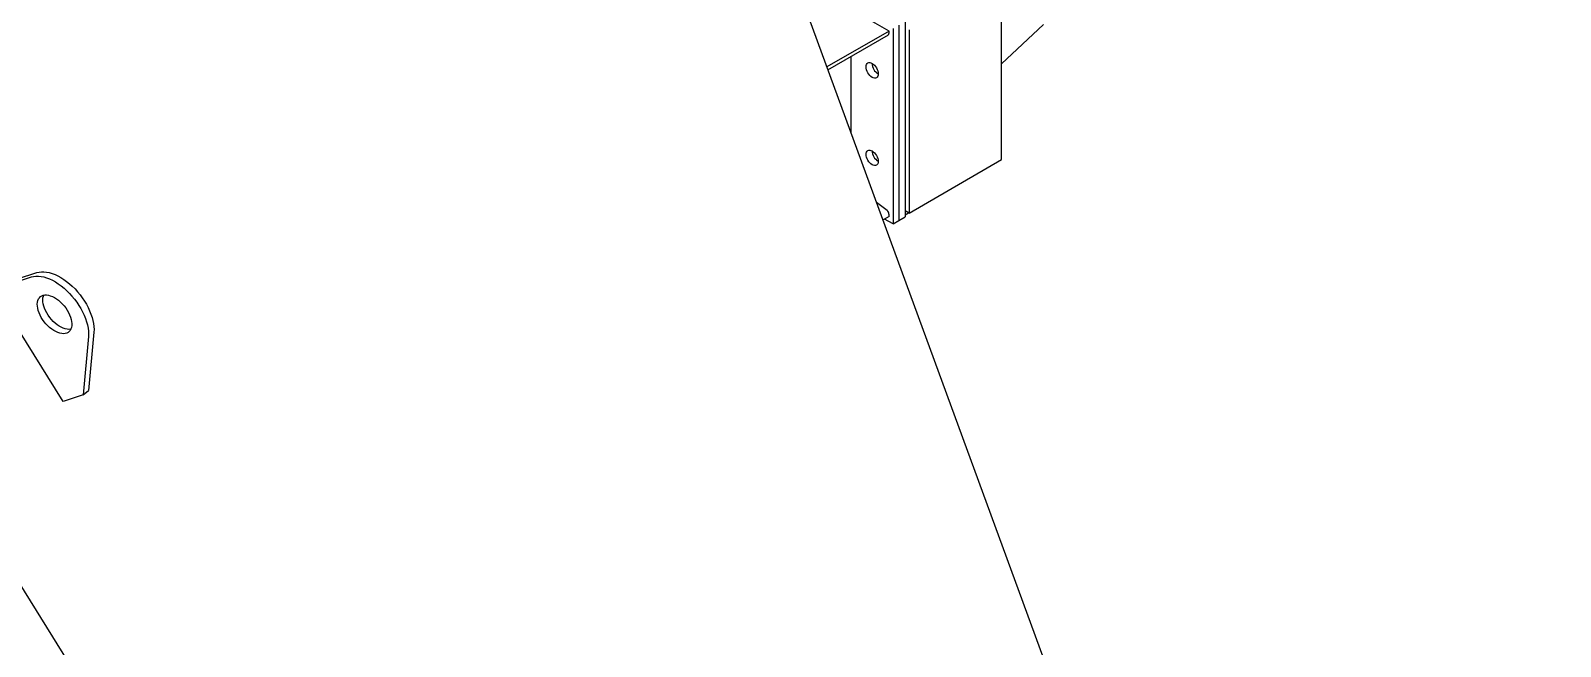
# Model space of a CAD drawing. Header units: millimetres. Extents: x 0 to 55611, y 0 to 32827.
# Drawn here: x 45700 to 47070, y 11077 to 11628 of the extents above; entities that cross this region are included whole.
import ezdxf

# ---------------------------------------------------------------- set-up
doc = ezdxf.new("R2010")
doc.units = ezdxf.units.MM
doc.header["$LTSCALE"] = 10
doc.linetypes.add('SLD-Continua', pattern=[0])
doc.layers.add('CHUTE', color=30, linetype='SLD-Continua')
doc.layers.add('STRUC', color=5, linetype='SLD-Continua')

msp = doc.modelspace()

# ---------------------------------------------------------------- linework, layer by layer
at = {"layer": 'CHUTE', "linetype": 'SLD-Continua', "lineweight": 25}
for p, q in [((47070.2, 9803.6), (46286.2, 11943.3)), ((45475.1, 11479.5), (46522.9, 9792.7)), ((45672.1, 11400.6), (45706, 11411.6)), ((45667.1, 11396.6), (45701.1, 11407.7)), ((45729.5, 11296.2), (45667.1, 11396.6)), ((45757.2, 11358.1), (45752.3, 11305.9)), ((45752.3, 11354.2), (45747.4, 11302)), ((45747.4, 11302), (45729.5, 11296.2)), ((45747.4, 11302), (45752.3, 11305.9))]:
    msp.add_line(p, q, dxfattribs=at)
at = {"layer": 'CHUTE', "linetype": 'SLD-Continua', "lineweight": 25, "flags": 128}
for points in [[(45706, 11411.6), (45708, 11412.1), (45710.2, 11412.4), (45712.4, 11412.4), (45714.8, 11412.1), (45717.2, 11411.6), (45719.7, 11410.8), (45722.3, 11409.8), (45724.9, 11408.6), (45727.5, 11407.1), (45730.2, 11405.5), (45732.7, 11403.6), (45735.3, 11401.5), (45737.8, 11399.3), (45740.2, 11396.9), (45742.5, 11394.4), (45744.7, 11391.7), (45746.7, 11389), (45748.6, 11386.1), (45750.4, 11383.3), (45752, 11380.3), (45753.3, 11377.4), (45754.5, 11374.4), (45755.5, 11371.5), (45756.3, 11368.7), (45756.9, 11365.9), (45757.2, 11363.2), (45757.3, 11360.6), (45757.2, 11358.1)], [(45701.1, 11407.7), (45703.1, 11408.2), (45705.2, 11408.4), (45707.5, 11408.4), (45709.8, 11408.2), (45712.3, 11407.7), (45714.8, 11406.9), (45717.4, 11405.9), (45720, 11404.7), (45722.6, 11403.2), (45725.2, 11401.5), (45727.8, 11399.7), (45730.4, 11397.6), (45732.8, 11395.4), (45735.2, 11393), (45737.5, 11390.4), (45739.7, 11387.8), (45741.8, 11385), (45743.7, 11382.2), (45745.5, 11379.3), (45747, 11376.4), (45748.4, 11373.4), (45749.6, 11370.5), (45750.6, 11367.6), (45751.4, 11364.7), (45751.9, 11361.9), (45752.3, 11359.2), (45752.4, 11356.7), (45752.3, 11354.2)], [(45709.2, 11390.1), (45710.4, 11390.8), (45711.7, 11391.3), (45713.1, 11391.6), (45714.7, 11391.6), (45716.4, 11391.3), (45718.1, 11390.9), (45719.9, 11390.2), (45721.7, 11389.2), (45723.6, 11388.1), (45725.4, 11386.8), (45727.1, 11385.2), (45728.8, 11383.6), (45730.4, 11381.8), (45731.9, 11379.9), (45733.2, 11377.9), (45734.4, 11375.8), (45735.4, 11373.8), (45736.2, 11371.7), (45736.8, 11369.7), (45737.2, 11367.8), (45737.4, 11365.9), (45737.3, 11364.1), (45737.1, 11362.5), (45736.6, 11361.1), (45735.9, 11359.8), (45735.1, 11358.8), (45734, 11357.9), (45732.8, 11357.3), (45731.4, 11356.9), (45729.9, 11356.8), (45728.3, 11356.9), (45726.6, 11357.3), (45724.8, 11357.9), (45723, 11358.7), (45721.1, 11359.7), (45719.3, 11360.9), (45717.5, 11362.4), (45715.8, 11364), (45714.2, 11365.7), (45712.6, 11367.6), (45711.2, 11369.5), (45710, 11371.5), (45708.9, 11373.6), (45708, 11375.6), (45707.3, 11377.7), (45706.8, 11379.7), (45706.5, 11381.6), (45706.4, 11383.4), (45706.6, 11385.1), (45706.9, 11386.6), (45707.5, 11388), (45708.3, 11389.1), (45709.2, 11390.1)], [(45736.5, 11360.9), (45736.4, 11360.9), (45734.8, 11360.7), (45733.2, 11360.8), (45731.5, 11361.2), (45729.7, 11361.8), (45727.9, 11362.6), (45726.1, 11363.6), (45724.3, 11364.9), (45722.5, 11366.3), (45720.7, 11367.9), (45719.1, 11369.6), (45717.6, 11371.5), (45716.2, 11373.4), (45714.9, 11375.5), (45713.8, 11377.5), (45712.9, 11379.6), (45712.2, 11381.6), (45711.7, 11383.6), (45711.4, 11385.5), (45711.3, 11387.3), (45711.5, 11389), (45711.9, 11390.5), (45712.2, 11391.4)]]:
    msp.add_lwpolyline(points, dxfattribs=at)
at = {"layer": 'STRUC', "linetype": 'SLD-Continua', "lineweight": 25}
for p, q in [((46569.9, 11512.8), (46569.9, 11676.9)), ((46469.1, 11627.8), (46431.7, 11649.4)), ((46472.7, 11630.3), (46472.7, 11455.3)), ((46478, 11633.4), (46478, 11458.4)), ((46483.4, 11636.6), (46483.4, 11461.5)), ((46483.4, 11634.7), (46483.4, 11627.4)), ((46483.4, 11631.1), (46483.4, 11467)), ((46569.9, 11598.7), (46607.5, 11633.8)), ((46469.1, 11627.8), (46413.5, 11595.8)), ((46414.4, 11593.3), (46468.5, 11624.5)), ((46469.1, 11625.8), (46469.1, 11627.8)), ((46487, 11629), (46487, 11464.9)), ((46435.1, 11536.7), (46435.1, 11605.3)), ((46487, 11464.9), (46569.9, 11512.8)), ((46467.4, 11467.2), (46458, 11474.4)), ((46483.4, 11470.6), (46483.4, 11463.3)), ((46487, 11464.9), (46483.4, 11467)), ((46469.1, 11461.9), (46463.7, 11458.8)), ((46472.7, 11455.3), (46465.1, 11459.6)), ((46469.1, 11461.9), (46469.1, 11463.9)), ((46472.7, 11455.3), (46478, 11458.4)), ((46478, 11458.4), (46483.4, 11461.5)), ((46483.4, 11463.3), (46486.6, 11465.1))]:
    msp.add_line(p, q, dxfattribs=at)
at = {"layer": 'STRUC', "linetype": 'SLD-Continua', "lineweight": 25, "flags": 128}
for points in [[(46454, 11599), (46455, 11598.3), (46456, 11597.3), (46457, 11596.2), (46457.8, 11595), (46458.5, 11593.6), (46459, 11592.3), (46459.3, 11590.9), (46459.4, 11589.7), (46459.3, 11588.5), (46459, 11587.5), (46458.5, 11586.7), (46457.8, 11586.2), (46457, 11585.9), (46456, 11585.8), (46455, 11586.1), (46454, 11586.5), (46452.9, 11587.3), (46451.9, 11588.2), (46451, 11589.3), (46450.2, 11590.6), (46449.5, 11591.9), (46449, 11593.3), (46448.7, 11594.6), (46448.6, 11595.9), (46448.7, 11597), (46449, 11598), (46449.5, 11598.8), (46450.2, 11599.4), (46451, 11599.7), (46451.9, 11599.7), (46452.9, 11599.5), (46454, 11599)], [(46454, 11520.6), (46455, 11519.9), (46456, 11518.9), (46457, 11517.8), (46457.8, 11516.6), (46458.5, 11515.3), (46459, 11513.9), (46459.3, 11512.5), (46459.4, 11511.3), (46459.3, 11510.1), (46459, 11509.1), (46458.5, 11508.3), (46457.8, 11507.8), (46457, 11507.5), (46456, 11507.4), (46455, 11507.7), (46454, 11508.2), (46452.9, 11508.9), (46451.9, 11509.8), (46451, 11510.9), (46450.2, 11512.2), (46449.5, 11513.5), (46449, 11514.9), (46448.7, 11516.2), (46448.6, 11517.5), (46448.7, 11518.6), (46449, 11519.6), (46449.5, 11520.4), (46450.2, 11521), (46451, 11521.3), (46451.9, 11521.3), (46452.9, 11521.1), (46454, 11520.6)]]:
    msp.add_lwpolyline(points, dxfattribs=at)
at = {"layer": 'STRUC', "linetype": 'SLD-Continua', "lineweight": 25}
for centre, radius, start, end in [((46467.6, 11625.7), 1.43, 305.6146, 5.6975), ((46465.5, 11599.4), 11.6, 182.2267, 237.7679), ((46465.5, 11521.1), 11.6, 182.2267, 237.7679), ((46464.6, 11463.7), 4.45, 2.8998, 51.6282)]:
    msp.add_arc(centre, radius, start, end, dxfattribs=at)

doc.saveas('drawing.dxf')
